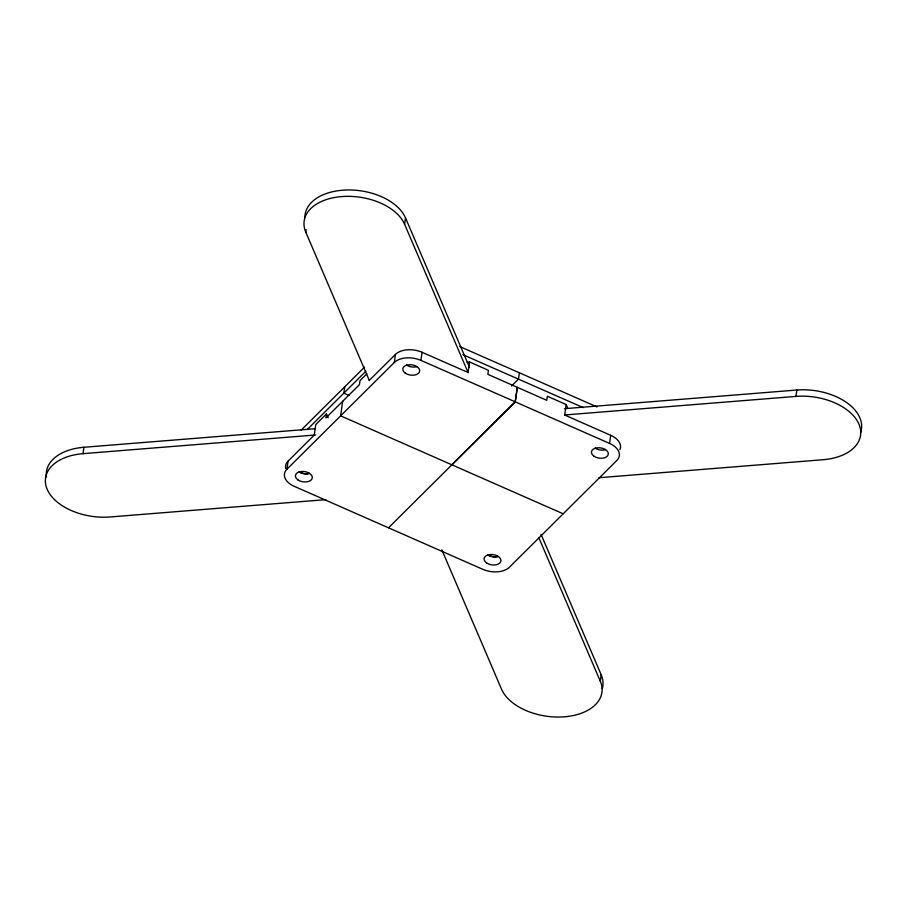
<?xml version="1.0" encoding="UTF-8"?>
<svg xmlns="http://www.w3.org/2000/svg" width="907" height="907" viewBox="0 0 907 907"><rect width="100%" height="100%" fill="white"/><g stroke="black" fill="none" stroke-linecap="round" stroke-linejoin="round"><path stroke-width="1.36" d="M325.874 499.644L110.132 516.967A51.54 31.382 8.1 0 1 47.175 489.281A51.54 31.382 8.1 0 1 83.013 453.659L83.92 447.276L314.831 428.739M369.364 380.589L305.806 232.203L306.169 229.652M467.082 362.199L469.554 361.995L488.442 370.305L487.864 374.353L546.74 400.293L547.329 396.246L566.206 404.556L564.71 415.032L610.694 435.315L609.538 443.41A19.637 11.95 8.2 0 1 616.839 460.473L509.451 567.204A19.637 11.961 8.1 0 1 482.841 569.335L294.219 486.311A19.637 11.961 8.1 0 1 286.907 469.248L288.063 461.153L314.253 435.077L315.738 424.612L326.497 413.909L328.119 417.719M344.739 386.801L343.844 393.128L307.212 429.567M468.148 372.652L404.601 224.267L405.508 217.895A51.54 31.382 8.1 0 0 349.116 189.96A51.54 31.382 8.1 0 0 304.888 217.499M286.907 469.248L394.296 362.517L395.452 354.41A19.637 11.95 8.1 0 1 422.061 352.279L468.057 372.482L469.554 361.995M388.536 527.783L515.221 401.858L517.307 387.312L515.244 401.824L420.916 360.374L422.061 352.279M519.382 372.777L518.475 379.103L511.548 385.997M441.845 549.835L501.492 689.105A51.54 31.382 8.1 0 0 564.449 716.802A51.54 31.382 8.1 0 0 600.287 681.18L601.194 674.797L541.048 534.37M598.869 477.728L823.08 459.724A51.54 31.382 8.1 0 0 858.918 424.102A51.54 31.382 8.1 0 0 795.961 396.404L796.868 390.033L564.562 408.683M326.497 413.909L325.919 417.957L342.687 401.268L340.613 415.848L563.156 513.793M301.192 430.099L364.535 367.12M365.963 371.156L343.844 393.128L349.014 395.407M366.859 373.809L360.022 380.6L359.444 384.659L342.676 401.302M369.274 380.396L395.452 354.41M451.89 464.792L515.244 401.824M83.013 453.659L315.681 434.975M564.698 414.975L795.961 396.404M459.849 346.599L597.021 406.926M462.831 354.66L583.167 407.594M515.221 401.858L609.538 443.41M566.206 404.556L567.567 407.719M405.508 217.895L469.543 367.426M538.962 537.998L600.287 681.18M601.194 674.797A51.54 31.382 8.1 0 1 602.293 688.56M497.932 556.422A8.503 5.181 8.1 0 1 487.717 554.721M610.694 435.315A19.637 11.95 8.2 0 1 619.923 449.634M605.309 449.77A8.514 5.181 8.2 0 1 595.094 448.069M497.92 556.513A8.514 5.181 8.2 0 1 487.705 554.812M285.682 468.545A19.637 11.961 8.1 0 1 288.063 461.153M309.298 473.488A8.514 5.181 8.1 0 1 299.083 471.787A8.503 5.181 8.1 0 0 309.298 473.443M416.698 366.711A8.503 5.181 8.1 0 1 406.495 365.011M394.296 362.517A19.637 11.95 8.1 0 1 420.916 360.374M796.868 390.033A51.54 31.382 8.1 0 1 860.505 432.798M305.806 232.203A51.54 31.382 8.1 0 1 341.644 196.581A51.54 31.382 8.1 0 1 404.601 224.267M46.427 476.935A51.54 31.382 8.1 0 1 83.92 447.276M593.938 456.176A8.514 5.181 8.2 0 0 608.064 455.053A8.514 5.181 8.2 0 0 597.645 447.775A8.514 5.181 8.2 0 0 593.938 456.176M486.549 562.907A8.514 5.181 8.2 0 0 500.675 561.784A8.514 5.181 8.2 0 0 490.256 554.506A8.514 5.181 8.2 0 0 486.549 562.907M297.927 479.882A8.514 5.181 8.1 0 0 312.053 478.749A8.514 5.181 8.1 0 0 301.634 471.47A8.514 5.181 8.1 0 0 297.927 479.882M405.316 373.151A8.514 5.181 8.1 0 0 419.442 372.017A8.514 5.181 8.1 0 0 409.023 364.739A8.514 5.181 8.1 0 0 405.316 373.151"/></g></svg>
